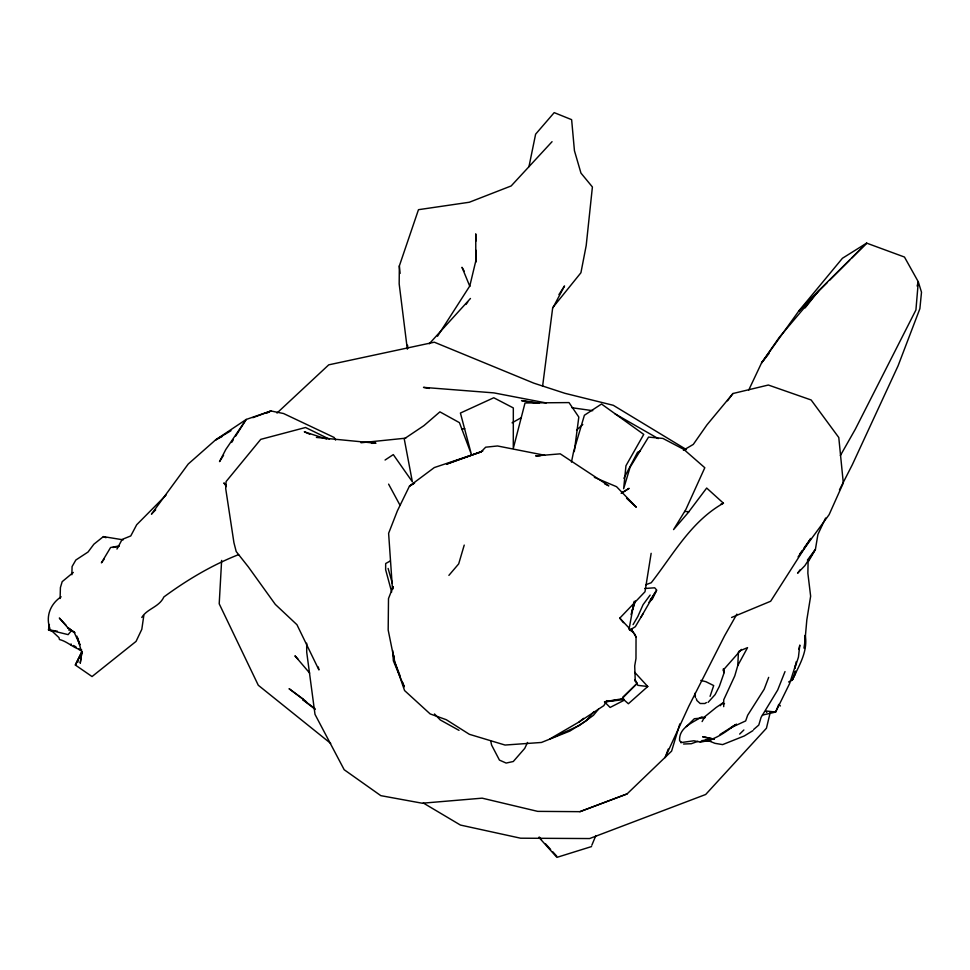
<?xml version="1.0" encoding="UTF-8"?>
<svg xmlns="http://www.w3.org/2000/svg" width="970" height="970" viewBox="0 0 970 970"><rect width="100%" height="100%" fill="white"/><g stroke="black" fill="none" stroke-linecap="round" stroke-linejoin="round"><path stroke-width="1.45" d="M651.149 553.324L645.001 591.749L619.781 618.145L634.695 634.04L636.041 636.975L635.98 658.545L634.707 665.893L635.277 681.425M723.705 706.645L723.729 699.806L734.775 675.908L737.794 665.517L747.543 647.633L738.97 651.222M552.051 141.693L511.166 185.949L469.322 202.245L418.47 209.69L399.337 265.938L399.179 283.943L407.327 349.188M71.865 574.725L72.083 566.553L75.842 560.017L88.04 552.027L93.896 544.194L103.378 536.604L123.202 539.853M60.104 598.502L60.407 587.577L62.177 581.673L73.308 572.433M737.794 665.517L738.425 652.07M221.633 560.405L219.208 603.801L258.287 685.256L330.685 743.396M679.594 740.583C678.77 727.718 692.58 722.65 701.565 716.976L705.299 717.606M77.794 662.316L78.109 659.527L82.11 651.804L75.381 665.056L92.041 676.551L136.055 641.4L141.814 629.3L143.802 615.562M542.594 386.278L552.609 308.375L564.528 285.956L558.926 294.601M574.288 451.62L578.811 417.064L569.002 402.586L525.025 402.962L513.288 448.443L513.324 407.933L493.766 397.761L460.411 413.05L471.432 454.53L459.44 422.653L439.907 411.862L423.951 425.624L404.235 438.84L412.359 481.799L393.299 454.603L385.066 460.022M81.916 652.046L80.267 662.971L81.916 652.046L81.177 653.913M49.385 624.498L48.5 629.833L52.501 631.567L58.976 637.617L59.437 639.521C67.427 641.461 73.417 648.118 81.347 649.997L78.667 649.403L81.625 649.815M628.996 629.481L634.174 601.364M571.463 462.108L573.5 452.056L584.389 415.257L601.521 404.017L643.74 434.402L625.953 465.745L623.649 488.71L630.088 467.237L648.542 437.094L662.934 438.44L683.814 449.401L704.802 467.734L685.911 509.395L673.568 529.596L687.997 512.851L706.681 488.043L723.438 503.212C691.052 521.387 673.326 554.464 651.234 582.752L645.802 584.716M528.965 166.67L535.622 134.175L554.197 112.629L571.633 119.662L574.446 150.738L580.957 173.084L592.403 186.98L586.195 245.555L580.921 272.752L552.633 307.793M795.4 665.493L789.641 683.474L775.624 712.053L762.42 715.096M798.868 649.439L799.813 645.05L798.443 657.151L794.769 668.415L796.249 661.673M631.058 614.592L634.707 602.103M393.177 586.595L388.497 598.563L388.182 630.051L394.511 661.382L404.575 690.555L430.159 713.932L446.273 719.704L469.383 734.314L505.043 745.045L541.43 742.462L569.851 731.077L586.365 720.674L593.664 711.919M770.277 712.259L766.445 728.227L705.675 794.491L589.59 838.553L520.587 838.201L460.423 825.058L423.284 803.002M917.135 286.065L918.299 281.809L904.464 257.038L866.659 243.13L842.433 258.262L798.722 311.103L761.571 362.889L748.743 390.037M464.23 545.091L458.689 563.873L448.892 575.368M633.58 606.699L635.302 601M679.812 723.911L671.592 751.132L627.044 793.933L579.914 811.672L537.695 811.369L482.138 798.164L422.205 803.221L380.822 795.655L344.18 769.719L314.995 714.356L306.714 652.192L306.69 643.219M393.347 586.814L392.498 589.457L388.618 533.318L397.385 510.85L409.486 486.079L434.305 467.564L481.059 451.899L485.679 447.194L497.513 445.97L544.764 455.282M710.076 696.327L713.69 685.572L705.918 681.704L700.789 680.419M668.209 749.095L665.129 757.618L688.821 706.196L724.578 635.835L736.861 614.131M768.677 677.363L764.166 689.258L747.652 715.254L745.663 720.928L730.507 727.9L736.485 724.129M785.009 671.579L777.71 689.985L761.074 717.376L758.782 725.051L753.629 729.525M591.833 845.234L595.847 835.558M680.103 741.213L681.752 742.499M825.591 518.041L817.904 534.458L815.418 549.408L808.095 562.03L807.864 573.27L810.641 596.198L806.822 619.903L804.312 648.409L805.245 635.253C808.095 651.743 798.831 665.929 792.211 680.188L788.598 681.983M527.547 742.438L524.721 748.404L513.288 761.511L506.146 763.063L499.453 760.104L491.584 745.045L490.771 741.201M82.026 651.282L75.381 665.056L78.109 659.527M839.45 489.886L852.278 464.812L898.062 365.86L919.875 308.702L921.5 292.212L918.299 281.809L915.922 309.976L855.273 429.298L840.36 455.573M623.916 478.283L637.569 452.275L640.212 450.953M632.076 610.348L633.471 607.693M116.958 549.068L122.147 539.417L130.756 535.949L136.685 524.758L166.064 495.112M702.098 721.583L704.753 716.733L716.212 707.445L721.741 703.711L724.517 703.662M640.903 617.356L656.108 591.009L650.373 599.848M633.058 624.656L637.836 616.508L643.062 604.698L650.155 595.059M606.82 700.607L603.837 705.639L579.163 721.922L549.857 738.934L579.381 725.487L593.446 715.302L598.429 709.252M643.231 613.416L635.338 626.681L629.712 630.209M223.561 455.233L219.523 461.623L225.804 449.498L246.198 419.452L270.945 410.977L283.543 413.523L334.153 437.47L335.584 440.113M231.648 442.453L233.261 439.895M235.686 436.063L246.198 419.452L215.558 439.919L188.228 464.024L151.441 514.149L155.685 509.856M437.518 336.25L469.807 285.956L475.821 260.833L475.736 233.867L475.785 241.287M799.559 554.307L802.154 550.645M803.875 548.195L810.799 538.435L770.653 601.255L731.586 617.478M686.36 726.603L694.35 718.721L704.038 717.836M650.324 600.054L651.888 597.92M798.092 556.913L829.107 514.67L843.306 482.975L838.783 437.531L811.138 399.979L768.349 385.029L732.956 393.517L706.972 424.848L693.295 444.405L683.389 450.225M104.032 559.314L101.401 562.855L110.592 547.504L119.213 545.952M800.274 569.632L797.607 573.197L804.845 565.704L815.418 549.408L807.404 560.114M727.5 400.792L732.956 393.517M141.778 617.453C147.246 608.505 159.238 607.147 163.869 596.962C186.907 580.024 211.957 565.086 238.62 554.622M465.927 304.471L467.746 302.07M768.98 353.541L761.571 362.889L779.177 337.487L818.971 290.394L866.659 243.13L851.805 257.996M805.076 307.926L818.971 290.394L798.722 311.103L805.1 304.725M71.61 630.476L68.118 634.622L48.5 629.833L57.351 631.191M720.213 705.699L722.989 702.51M741.48 649.415L723.741 669.543L724.178 672.574L719.316 686.469L715.096 694.629L708.064 702.389M429.261 343.792L470.462 298.469M61.134 596.817C50.392 603.886 45.505 616.338 49.919 628.548M634.986 679.582L637.157 683.365L621.843 698.837L605.353 701.613M807.222 302.604L827.386 282.428M829.508 280.306L849.671 260.118M739.661 734.096L743.869 729.986M622.716 697.284L637.157 683.365M277.008 413.05L328.733 364.841L434.33 342.204L533.815 383.15L564.928 393.311L613.295 405.302L686.408 449.595M648.918 602.261L652.264 599.242L656.751 590.136L654.702 587.796L644.674 588.499M576.568 430.122L582.8 424.508M634.78 672.38L647.754 686.518L628.378 703.747L623.686 699.588L604.54 701.928L610.118 707.445L624.304 700.158M680.673 742.632L693.853 740.789L700.304 742.074L702.207 740.413M579.163 721.922L583.613 718.321M700.304 742.074C714.757 740.11 723.268 733.623 735.102 725.002L720.019 734.484M621.588 493.087L629.106 488.346L621.176 493.306M706.403 702.559L704.875 703.505L700.182 703.505L696.872 700.498L696.363 698.776M752.95 730.616L744.354 735.927L722.626 744.608L714.987 743.335L705.214 739.419M414.287 483.181L409.486 486.079L414.59 483.024M230.981 430.716L215.558 439.919L222.154 436.476M512.063 422.823L520.914 417.888M68.882 630.221L70.107 629.566L74.896 632.658L67.573 627.481L59.328 618.035L66.19 625.371M266.992 413.038L270.945 410.977L252.831 417.67M390.328 560.939L385.672 563.534L385.636 569.729L391.674 592.039M720.746 504.291L723.438 503.212M579.914 811.672L627.044 793.933M482.781 451.026L446.552 464.157L481.059 451.899M697.927 741.31L691.295 743.723L683.547 744.014M591.579 846.555L556.913 857.371L538.835 837.292M112.787 547.504L118.679 546.437M461.841 429.237L464.775 428.74M604.54 701.928L617.829 699.819M620.788 699.346L623.734 698.885M360.998 442.757L405.751 438.161M540.217 455.754L535.695 455.9L560.26 453.839L608.808 485.849L604.722 483.897M371.486 443.338L375.96 443.217L316.414 437.421M684.638 511.457L688.991 511.724M647.754 686.518L637.86 685.341L634.962 680.152M539.332 403.108L521.533 400.586L536.398 403.156M571.961 407.739L592.731 410.686M703.383 740.328L708.985 741.286M429.358 388.436L423.502 387.37L493.924 392.886L546.207 402.95M706.742 739.613L711.058 740.971M706.439 739.516L709.106 740.352M326.72 439.083L304.301 431.808L309.709 434.184M594.355 477.337L616.556 486.697L636.32 507.225L626.584 498.277M103.378 536.604L106.009 537.707M630.197 630.27L632.707 631.385L636.041 636.975M329.461 439.192L305.538 427.503L260.736 439.361L226.119 481.52L225.695 488.528L233.94 542.751L236.207 551.542L248.344 566.904L275.286 604.371L296.953 624.716L318.924 669.93L318.293 666.996M630.294 630.136L632.707 631.385M459.016 730.361L440.247 719.934L434.475 713.944M614.98 413.838L658.254 438.61M306.568 701.868L289.072 688.7L303.549 699.394M73.562 645.486L76.109 647.051M314.874 708.452L302.652 699.576L315.226 709.422M70.107 629.566L67.573 627.481L74.375 632.755L79.952 644.856L77.539 637.714M780.413 705.966L778.764 704.402L775.624 712.053L765.839 710.962L766.821 712.513M225.986 484.951L223.864 482.914L226.374 486.588M309.648 673.071L294.941 655.829L297.984 659.103M539.466 837.183L541.49 839.414M545.552 843.876L550.633 849.453M552.658 851.684L556.719 856.134M619.781 618.145L623.467 622.679M464.181 271.188L461.999 267.296L469.832 286.368M388.606 484.139L399.992 505.2M723.135 670.149L724.178 672.574L723.293 668.9M404.15 686.675L393.371 660.861L392.704 650.591M399.895 675.387L394.511 661.382L393.893 655.393M402.586 682.383L404.211 686.59M388.109 568.432L392.341 583.346M76.909 636.162L81.807 652.555M71.028 643.922L71.404 645.305M399.337 265.938L400.113 273.419M407.558 345.199L407.861 348.194M695.187 693.089L695.393 697.624M632.028 628.584L632.064 631.555M475.846 250.187L475.93 262.058M795.4 671.325L792.211 680.188L795.412 673.859L795.4 671.325M714.272 739.176L702.704 736.727L714.272 739.176"/></g></svg>
